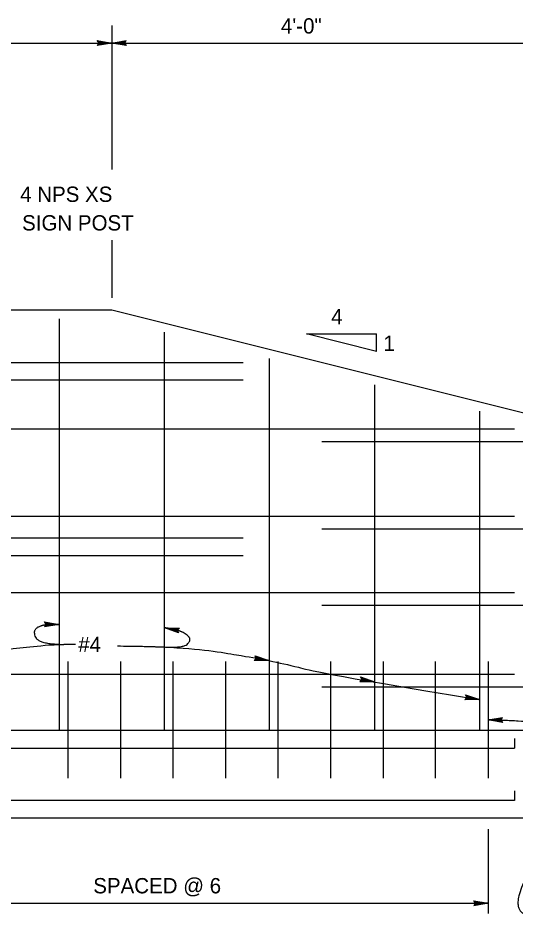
# Model space of a CAD drawing. Extents: x -900 to 860, y -510 to 676.
# Drawn here: x -226.7 to 0.8, y -260 to 151.4 of the extents above; entities that cross this region are included whole.
import ezdxf

# ---------------------------------------------------------------- set-up
doc = ezdxf.new("R2010")
doc.units = 0
for name, color, linetype in [('12 Coord Grid', 7, 'Continuous'), ('212 Leaders and Dim Lines', 7, 'Continuous'), ('213 Rebar', 7, 'Continuous'), ('214 Text and Titles', 7, 'Continuous'), ('216 Rebar', 7, 'Continuous'), ('217 Rebar', 7, 'Continuous'), ('240 Concrete', 7, 'Continuous'), ('60 Nongeo Data', 7, 'Continuous')]:
    doc.layers.add(name, color=color, linetype=linetype)

msp = doc.modelspace()

# ---------------------------------------------------------------- linework, layer by layer
at = {"layer": '12 Coord Grid'}
for p, q in [((-190.12, 140.51), (-190.46, 141.06)), ((-190.46, 141.06), (-183.86, 139.96)), ((-190.12, 140.51), (-190.46, 141.06)), ((-190.46, 141.06), (-183.86, 139.96)), ((-183.86, 139.96), (-190.46, 138.85)), ((-183.86, 139.96), (-190.46, 138.85)), ((-190.29, 140.78), (-183.86, 139.96)), ((-190.29, 140.78), (-183.86, 139.96)), ((-183.86, 139.96), (-190.29, 139.13)), ((-183.86, 139.96), (-190.29, 139.13)), ((-183.86, 139.96), (-190.12, 140.51)), ((-190.12, 140.51), (-189.78, 139.96)), ((-183.86, 139.96), (-190.12, 140.51)), ((-190.12, 140.51), (-189.78, 139.96)), ((-190.12, 139.4), (-183.86, 139.96)), ((-189.78, 139.96), (-190.12, 139.4)), ((-190.12, 139.4), (-183.86, 139.96)), ((-189.78, 139.96), (-190.12, 139.4)), ((-183.86, 139.96), (-189.95, 140.23)), ((-183.86, 139.96), (-189.95, 140.23)), ((-189.95, 139.68), (-183.86, 139.96)), ((-189.95, 139.68), (-183.86, 139.96)), ((-189.78, 139.96), (-183.86, 139.96)), ((-189.78, 139.96), (-183.86, 139.96)), ((-183.86, 139.96), (-177.26, 141.06)), ((-183.86, 139.96), (-177.43, 140.78)), ((-177.6, 140.51), (-183.86, 139.96)), ((-177.77, 140.23), (-183.86, 139.96)), ((-177.94, 139.96), (-183.86, 139.96)), ((-177.26, 138.86), (-183.86, 139.96)), ((-183.86, 139.96), (-177.6, 139.41)), ((-177.43, 139.13), (-183.86, 139.96)), ((-183.86, 139.96), (-177.77, 139.68)), ((-177.94, 139.96), (-177.6, 140.51)), ((-177.6, 139.41), (-177.94, 139.96)), ((-177.6, 140.51), (-177.26, 141.06)), ((-190.12, 139.4), (-190.46, 138.85)), ((-190.12, 139.4), (-190.46, 138.85)), ((-177.6, 139.41), (-177.26, 138.86)), ((-214.31, -124.94), (-214.65, -124.39)), ((-214.65, -124.39), (-208.06, -125.49)), ((-208.06, -125.49), (-214.65, -126.6)), ((-214.31, -126.05), (-214.65, -126.6)), ((-214.48, -124.67), (-208.06, -125.49)), ((-208.06, -125.49), (-214.48, -126.32)), ((-208.06, -125.49), (-214.31, -124.94)), ((-214.31, -124.94), (-213.98, -125.49)), ((-214.31, -126.05), (-208.06, -125.49)), ((-213.98, -125.49), (-214.31, -126.05)), ((-208.06, -125.49), (-214.14, -125.22)), ((-214.14, -125.77), (-208.06, -125.49)), ((-213.98, -125.49), (-208.06, -125.49)), ((-153.82, -128.18), (-159.64, -127.05)), ((-153.37, -129.39), (-159.64, -127.05)), ((-159.64, -127.05), (-152.95, -127.23)), ((-153.39, -127.71), (-159.64, -127.05)), ((-159.64, -127.05), (-153.6, -128.79)), ((-153.48, -129.09), (-159.64, -127.05)), ((-159.64, -127.05), (-153.71, -128.48)), ((-153.61, -127.94), (-159.64, -127.05)), ((-159.64, -127.05), (-153.17, -127.47)), ((-153.39, -127.71), (-152.95, -127.23)), ((-153.82, -128.18), (-153.39, -127.71)), ((-153.6, -128.79), (-153.82, -128.18)), ((-153.6, -128.79), (-153.37, -129.39)), ((-118.16, -140.44), (-118.4, -139.84)), ((-118.4, -139.84), (-112.07, -141.98)), ((-118.33, -141.53), (-118.76, -142.02)), ((-112.07, -141.98), (-118.76, -142.02)), ((-112.07, -141.98), (-118.54, -141.77)), ((-117.91, -141.04), (-118.33, -141.53)), ((-118.33, -141.53), (-112.07, -141.98)), ((-118.28, -140.14), (-112.07, -141.98)), ((-112.07, -141.98), (-118.16, -140.44)), ((-118.16, -140.44), (-117.91, -141.04)), ((-118.12, -141.28), (-112.07, -141.98)), ((-112.07, -141.98), (-118.03, -140.74)), ((-117.91, -141.04), (-112.07, -141.98)), ((-70.11, -151.18), (-70.55, -151.66)), ((-63.86, -151.78), (-70.55, -151.66)), ((-63.86, -151.78), (-70.33, -151.42)), ((-69.91, -150.09), (-70.14, -149.49)), ((-70.14, -149.49), (-63.86, -151.78)), ((-69.68, -150.7), (-70.11, -151.18)), ((-70.11, -151.18), (-63.86, -151.78)), ((-70.03, -149.79), (-63.86, -151.78)), ((-63.86, -151.78), (-69.91, -150.09)), ((-69.91, -150.09), (-69.68, -150.7)), ((-69.9, -150.94), (-63.86, -151.78)), ((-63.86, -151.78), (-69.79, -150.4)), ((-69.68, -150.7), (-63.86, -151.78)), ((-22.14, -159.4), (-22.56, -159.89)), ((-15.87, -159.85), (-22.56, -159.89)), ((-15.87, -159.85), (-22.35, -159.65)), ((-21.96, -158.32), (-22.21, -157.72)), ((-22.21, -157.72), (-15.87, -159.85)), ((-21.71, -158.91), (-22.14, -159.4)), ((-22.14, -159.4), (-15.87, -159.85)), ((-22.09, -158.02), (-15.87, -159.85)), ((-15.87, -159.85), (-21.96, -158.32)), ((-21.96, -158.32), (-21.71, -158.91)), ((-21.93, -159.16), (-15.87, -159.85)), ((-15.87, -159.85), (-21.84, -158.62)), ((-21.71, -158.91), (-15.87, -159.85)), ((-11.88, -169.14), (-5.28, -168.04)), ((-11.88, -169.14), (-5.45, -168.31)), ((-5.62, -168.59), (-11.88, -169.14)), ((-5.96, -169.14), (-5.62, -168.59)), ((-5.62, -168.59), (-5.28, -168.04)), ((-5.79, -168.86), (-11.88, -169.14)), ((-5.96, -169.14), (-11.88, -169.14)), ((-5.28, -170.24), (-11.88, -169.14)), ((-11.88, -169.14), (-5.62, -169.69)), ((-5.45, -169.96), (-11.88, -169.14)), ((-11.88, -169.14), (-5.79, -169.41)), ((-5.62, -169.69), (-5.96, -169.14)), ((-5.62, -169.69), (-5.28, -170.24)), ((-18.14, -252.31), (-18.48, -251.76)), ((-18.48, -251.76), (-11.88, -252.86)), ((-11.88, -252.86), (-18.48, -253.96)), ((-18.14, -253.41), (-18.48, -253.96)), ((-18.31, -252.03), (-11.88, -252.86)), ((-11.88, -252.86), (-18.31, -253.68)), ((-11.88, -252.86), (-18.14, -252.31)), ((-18.14, -252.31), (-17.8, -252.86)), ((-18.14, -253.41), (-11.88, -252.86)), ((-17.8, -252.86), (-18.14, -253.41)), ((-11.88, -252.86), (-17.97, -252.58)), ((-17.97, -253.13), (-11.88, -252.86)), ((-17.8, -252.86), (-11.88, -252.86))]:
    msp.add_line(p, q, dxfattribs=at)
at = {"layer": '212 Leaders and Dim Lines'}
for p, q in [((-183.86, 147.98), (-183.86, 82.16)), ((-567.86, 139.96), (8.14, 139.96)), ((-183.86, 49.94), (-183.86, 23.65)), ((-11.88, -218.99), (-11.88, -257.46)), ((-255.86, -252.86), (-11.88, -252.86))]:
    msp.add_line(p, q, dxfattribs=at)
for points, degree in [([(-207.74, -134.67), (-217.28, -134.51), (-219.99, -128), (-215.24, -125.56), (-211.34, -125.52), (-208.06, -125.49)], 2), ([(-160.09, -135.82), (-151.23, -136.28), (-147.57, -132.89), (-149.16, -130.3), (-152.95, -128.31), (-156.93, -127.51), (-159.64, -127.05)], 2), ([(-255.83, -140.78), (-249.79, -139.57), (-234.3, -137.07), (-223.07, -135.99), (-214.35, -134.93), (-207.74, -134.67)], 3), ([(-207.74, -134.67), (-205.63, -134.6), (-203.2, -134.56), (-200.35, -134.56)], 2), ([(-181.22, -135.35), (-165.56, -135.55), (-163.3, -135.75), (-160.09, -135.82)], 2), ([(-160.09, -135.82), (-143.12, -136.56), (-123.1, -140.12), (-118.09, -140.83), (-112.07, -141.98)], 3), ([(-112.07, -141.98), (-107.19, -143.13), (-99.42, -144.6), (-87.99, -148.08), (-16.4, -159.76)], 3), ([(-11.88, -169.14), (22.02, -169.14), (50.53, -186.18), (8.46, -233.85), (-0.42, -254.41), (7.99, -260.02), (41.18, -260.02)], 2)]:
    msp.add_open_spline(points, degree=degree, dxfattribs=at)
at = {"layer": '213 Rebar'}
for p, q in [((-123.86, -5.99), (-435.86, -5.99)), ((-123.86, -13.99), (-435.86, -13.99)), ((-435.86, -85.99), (-123.86, -85.99)), ((-435.86, -93.99), (-123.86, -93.99))]:
    msp.add_line(p, q, dxfattribs=at)
at = {"layer": '216 Rebar'}
for p, q in [((-559.86, -36.27), (0.14, -36.27)), ((-87.86, -41.99), (109.05, -41.99)), ((-559.86, -76.13), (0.14, -76.13)), ((-87.86, -81.85), (109.05, -81.85)), ((-559.86, -110.94), (0.14, -110.94)), ((-87.86, -116.66), (109.05, -116.66)), ((-559.86, -148.27), (0.14, -148.27)), ((-87.86, -153.99), (109.05, -153.99)), ((0.14, -177.57), (0.14, -181.99)), ((-559.86, -181.99), (0.14, -181.99)), ((0.14, -201.57), (0.14, -205.99)), ((0.14, -205.99), (-559.86, -205.99))]:
    msp.add_line(p, q, dxfattribs=at)
at = {"layer": '217 Rebar'}
for p, q in [((-207.86, 14.01), (-207.86, -173.99)), ((-159.86, 7.88), (-159.86, -173.99)), ((-111.86, -4.12), (-111.86, -173.99)), ((-63.86, -16.12), (-63.86, -173.99)), ((-15.86, -28.12), (-15.86, -173.99)), ((-203.88, -142.5), (-203.88, -195.78)), ((-179.88, -142.5), (-179.88, -195.78)), ((-155.88, -142.5), (-155.88, -195.78)), ((-131.88, -142.5), (-131.88, -195.78)), ((-107.88, -195.78), (-107.88, -142.5)), ((-83.88, -142.5), (-83.88, -195.78)), ((-59.88, -142.5), (-59.88, -195.78)), ((-35.88, -195.78), (-35.88, -142.5)), ((-11.88, -142.5), (-11.88, -195.78))]:
    msp.add_line(p, q, dxfattribs=at)
at = {"layer": '240 Concrete'}
for p, q in [((-183.86, 18.01), (-375.86, 18.01)), ((8.14, -29.99), (-183.86, 18.01)), ((8.14, -173.99), (-785.66, -173.99)), ((109.05, -213.99), (-705.5, -213.99))]:
    msp.add_line(p, q, dxfattribs=at)
at = {"layer": '60 Nongeo Data'}
for p, q in [((-94.87, 7.12), (-62.87, 7.12)), ((-62.87, -0.88), (-94.87, 7.12)), ((-62.87, -0.88), (-62.87, 7.12))]:
    msp.add_line(p, q, dxfattribs=at)

# ---------------------------------------------------------------- texts
at = {"layer": '212 Leaders and Dim Lines'}
for s, p in [('4\'-0"', (-106.55, 144.29)), ('4', (-83.61, 11.53)), ('1', (-59.7, -0.62)), ('SPACED @ 6', (-192.3, -248.33))]:
    msp.add_text(s, height=7, dxfattribs=at).set_placement(p)
at = {"layer": '214 Text and Titles'}
for s, p in [('4 NPS XS', (-225.71, 67.41)), ('SIGN POST', (-224.81, 54.36)), ('#4', (-199.15, -138.15))]:
    msp.add_text(s, height=7, dxfattribs=at).set_placement(p)

doc.saveas('drawing.dxf')
